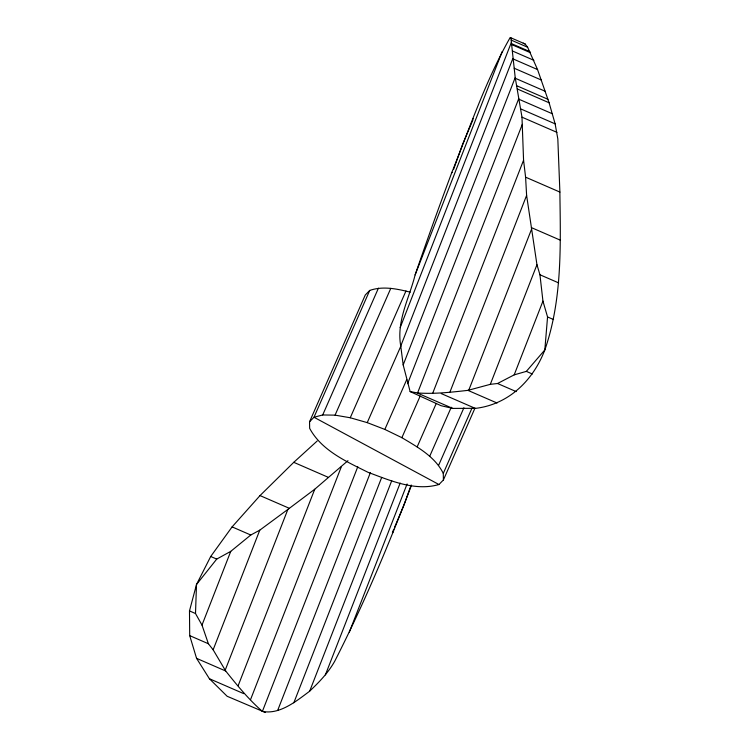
<?xml version="1.0" encoding="UTF-8"?>
<svg xmlns="http://www.w3.org/2000/svg" width="750" height="750" viewBox="0 0 750 750"><rect width="100%" height="100%" fill="white"/><g stroke="black" fill="none" stroke-linecap="round" stroke-linejoin="round"><path stroke-width="1.12" d="M559.894 192.075L559.884 193.453C560.606 245.859 562.303 299.738 544.819 349.959C533.175 380.325 508.997 404.119 476.119 408.3L452.756 408.412L441.075 405.712L410.138 391.575L403.181 364.922L400.753 346.012C396.253 321.075 409.275 298.341 415.125 274.884C426.928 240.553 439.144 206.363 451.875 172.359C470.044 126.956 485.925 80.138 510.188 37.5L525.103 43.978L527.616 47.241L537.553 69.562L549.094 102.769L555.131 123.853L557.822 138.919L559.894 192.075L525.591 177.169L523.566 160.209L521.981 117.169L515.212 77.578L510.891 37.8M411.488 485.287C388.594 545.034 363.834 604.209 334.725 661.219C328.219 672.834 318.909 682.453 309.272 691.5C296.016 701.334 279.797 714.759 262.387 711.413C248.522 699.3 237.178 685.331 225.703 671.006L213.141 649.791L208.387 643.744L201.994 625.097L195.506 613.528L196.5 584.503L210.712 556.481L232.097 526.894L260.025 495.581L293.766 462.328L317.213 440.981M525.591 177.169L526.613 195.403L536.953 264.703L539.944 274.762L542.944 301.125L547.556 316.95L544.819 349.959L526.341 371.381L514.191 374.859L497.55 383.503L490.312 384.337L467.916 390.366C451.041 392.25 434.578 394.144 417.572 392.963L410.138 391.575M265.387 712.5L227.128 696.262L209.4 678.731L196.566 658.35L189.703 635.625L189.488 610.913L196.5 584.503L216.731 559.087L230.747 551.362L250.781 535.012L259.781 530.156L287.859 509.438L314.747 489.234L347.953 460.678M411.084 485.109L404.1 504.806L394.659 527.091M453.591 169.331L462.6 144.347L472.959 119.812M201.994 625.097L230.747 551.362M213.141 649.791L259.781 530.156M225.253 670.012L287.859 509.438M238.144 685.716L314.747 489.234M415.125 274.884L502.219 51.497M250.538 699.628L341.288 466.884M400.172 327.638L511.397 42.347M400.753 346.012L512.869 58.444M262.387 711.413L357.787 466.734M403.181 364.922L515.212 77.578M277.669 710.428L370.425 472.509M407.606 383.7L518.7 98.756M293.822 702.797L381.694 477.413M417.572 392.963L522.3 124.359M309.675 691.172L391.734 480.722M432.825 392.953L523.566 160.209M325.369 674.916L400.162 483.075M349.312 632.166L407.091 483.966M450.009 391.894L526.613 195.403M468.863 389.972L531.469 229.397M490.312 384.337L536.953 264.703M514.191 374.859L542.944 301.125M393.759 529.219L392.419 532.397L392.953 532.631M474.778 408.562L443.4 479.962L438.956 484.519C415.05 491.475 390.319 480.553 368.1 472.341C346.491 461.588 321.619 450.6 309.656 428.353L309.544 421.8L365.269 295.003L369.713 290.438C382.856 285.806 397.125 288.872 410.222 292.172M369.713 290.438L313.988 417.244L309.544 421.8M438.956 484.519L313.988 417.244L322.697 414.966L378.422 288.169M322.697 414.966L335.062 415.144L390.787 288.347M335.062 415.144L350.25 417.759L405.984 290.953M350.25 417.759L367.228 422.625L400.791 346.266M367.228 422.625L384.844 429.422L406.734 379.603M443.4 479.962L443.287 473.409C434.953 456.488 417.413 447.009 401.878 437.681L420.188 396.019M417.188 446.831L436.275 403.397M429.713 456.262L451.256 407.25M438.619 465.328L463.903 407.794M443.287 473.409L471.853 408.412M523.219 43.163L525.103 43.978M511.331 40.163L527.616 47.241M511.641 43.706L529.969 51.675M511.791 44.606L530.541 52.753M512.438 50.991L533.906 60.319M512.944 58.866L537.553 69.562M514.228 68.25L541.472 80.081M515.372 78.309L545.325 91.322M516.703 85.725L547.95 99.3M517.284 88.95L549.094 102.769M518.812 99.197L552.431 113.803M520.791 108.928L555.131 123.853M521.981 117.169L556.969 132.366M472.875 118.509L473.409 118.744M451.875 172.359L452.409 172.594M531.375 227.597L560.513 240.253M539.944 274.762L558.628 282.881M547.556 316.95L553.575 319.566M526.341 371.381L532.359 373.997M497.55 383.503L516.234 391.613M467.916 390.366L497.053 403.022M441.225 393.572L475.519 408.469M417.253 392.991L452.756 408.412M293.766 462.328L328.069 477.234M260.025 495.581L289.163 508.238M232.097 526.894L250.781 535.012M210.712 556.481L216.731 559.087M189.488 610.913L195.506 613.528M189.703 635.625L208.387 643.744M196.566 658.35L225.703 671.006M209.4 678.731L243.703 693.628M384.844 429.422L401.878 437.681"/></g></svg>
